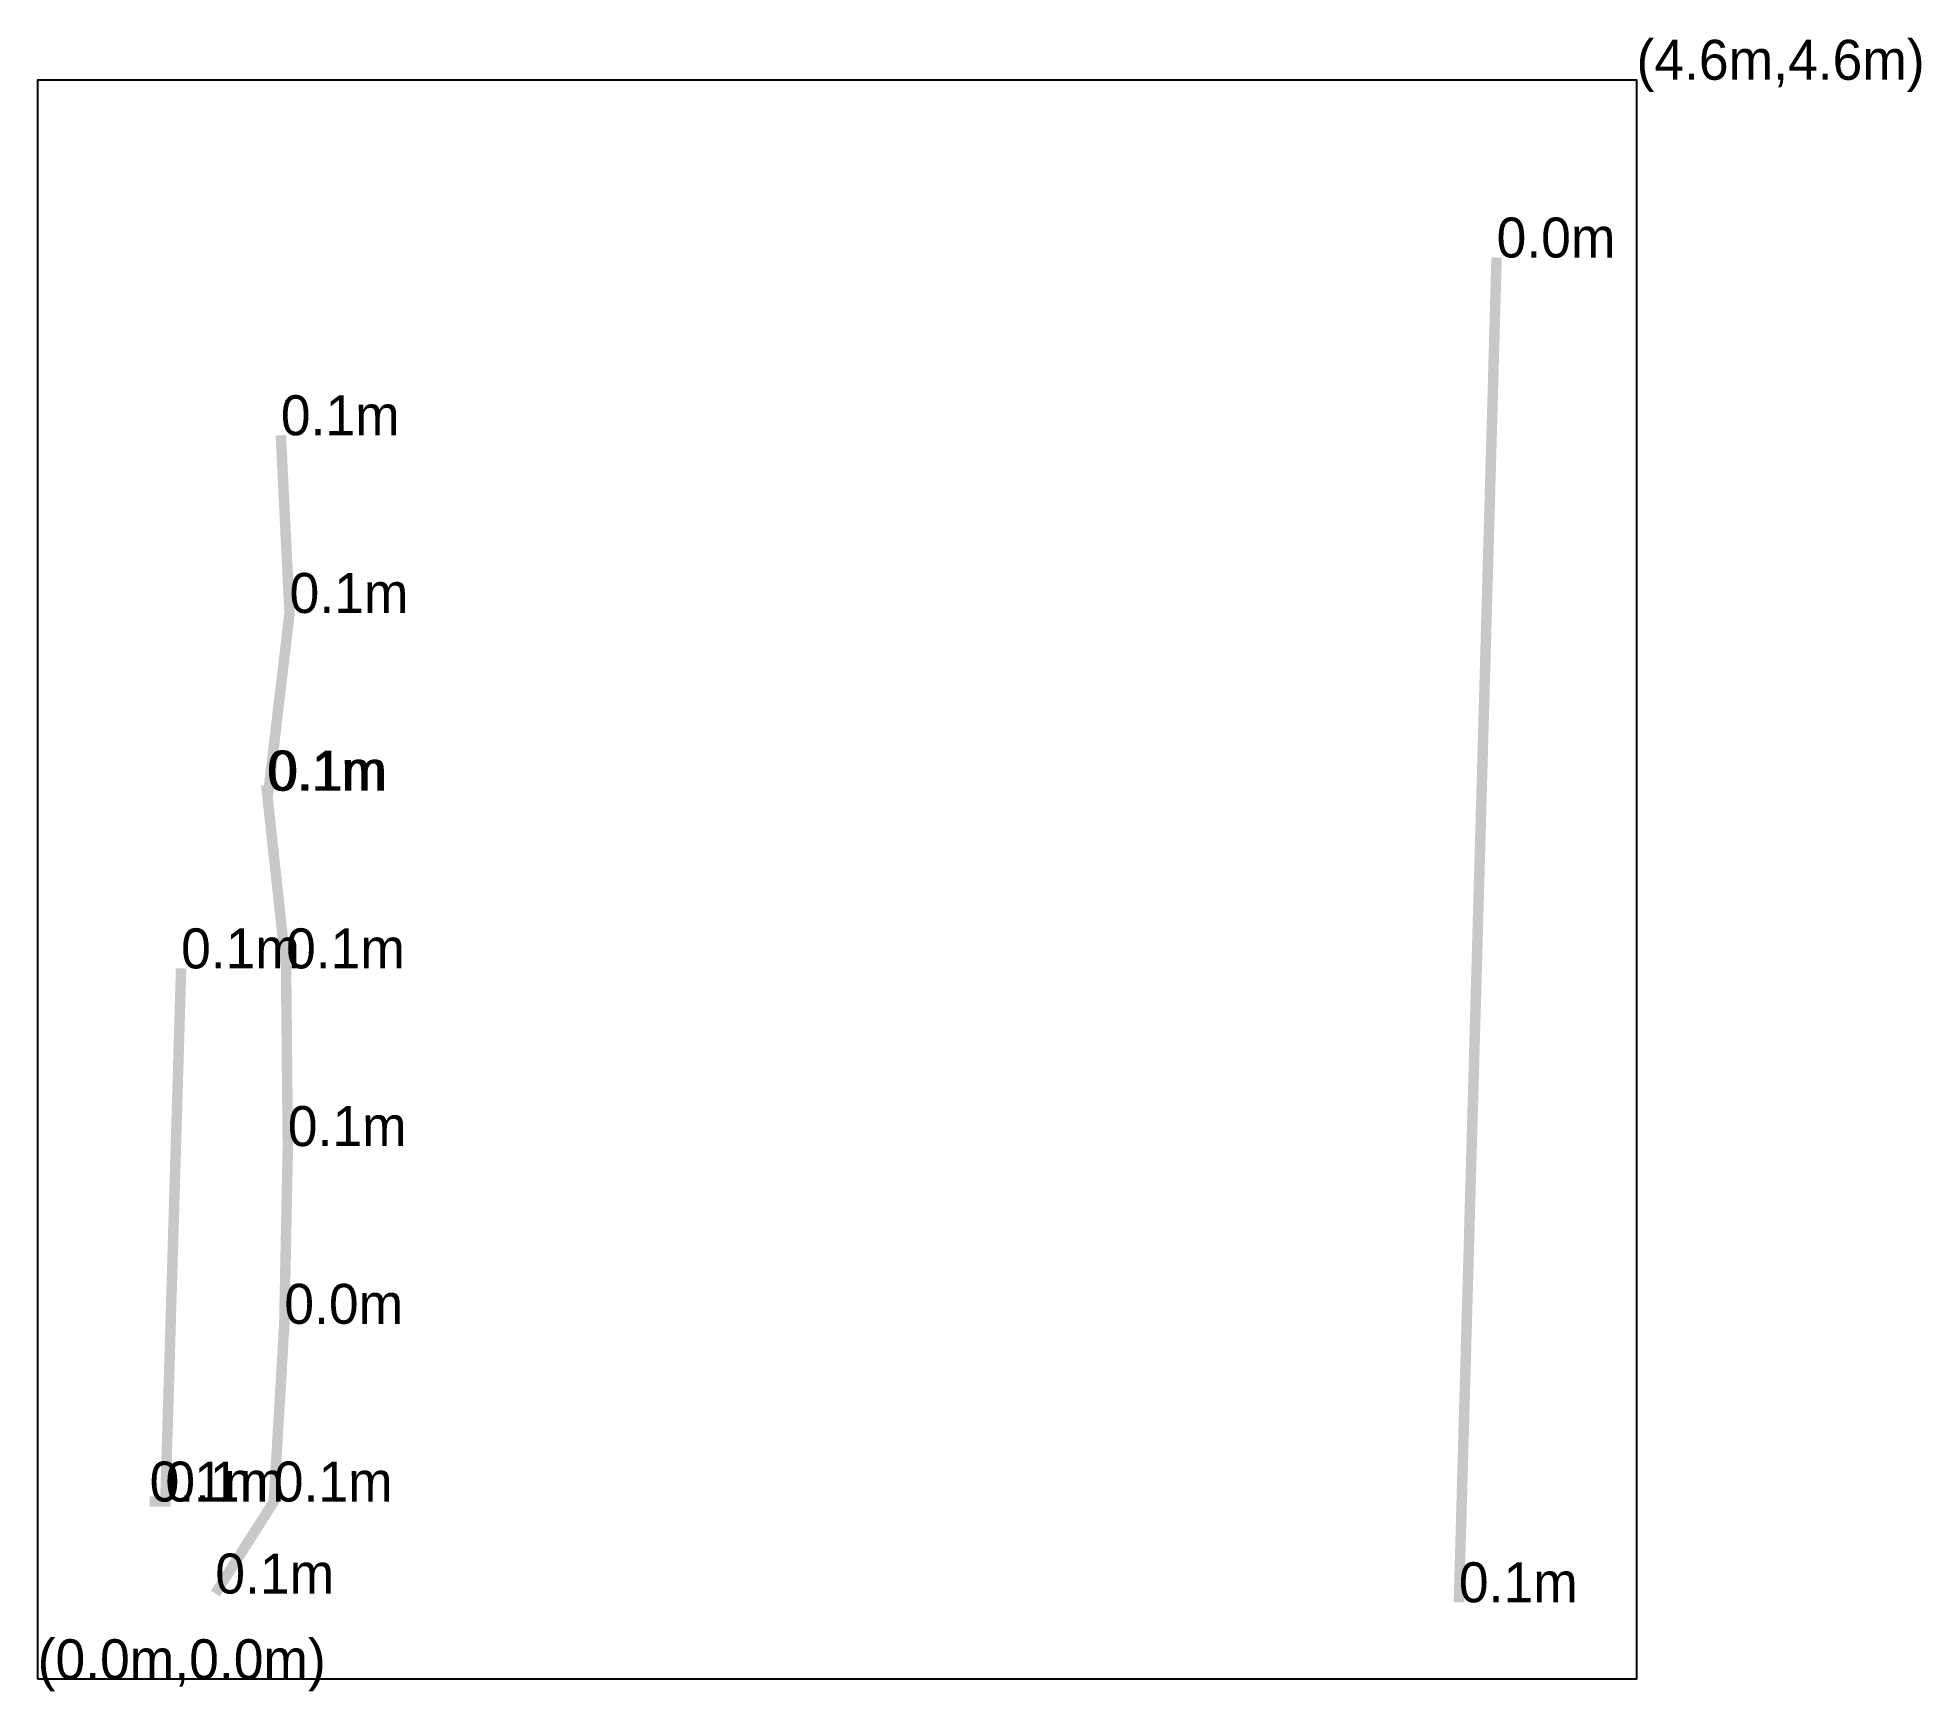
# Model space of a CAD drawing. Header units: metres. Extents: x 0 to 5.38, y -0.03 to 4.69.
import ezdxf

# ---------------------------------------------------------------- set-up
doc = ezdxf.new("R2010")
doc.units = ezdxf.units.M

msp = doc.modelspace()

# ---------------------------------------------------------------- linework, layer by layer
at = {"layer": 'FRAME'}
msp.add_lwpolyline([(0, 0), (0, 4.57), (4.57, 4.57), (4.57, 0)], close=True, dxfattribs=at)
at = {"layer": 'FRAME', "color": 230, "const_width": 0.03}
for points in [[(4.17, 4.062222), (4.062222, 0.22)], [(0.507778, 0.245), (0.675, 0.507778), (0.705, 1.015556), (0.715, 1.523333), (0.71, 2.031111), (0.655, 2.538889), (0.66, 2.538889), (0.72, 3.046667), (0.695, 3.554445)], [(0.32, 0.507778), (0.365, 0.507778), (0.41, 2.031111)]]:
    msp.add_lwpolyline(points, dxfattribs=at)

# ---------------------------------------------------------------- texts
at = {"layer": 'FRAME', "color": 2}
for s, p in [('(4.6m,4.6m)', (4.57, 4.57)), ('0.0m', (4.17, 4.062222)), ('0.1m', (0.695, 3.554445)), ('0.1m', (0.72, 3.046667)), ('0.1m', (0.655, 2.538889)), ('0.1m', (0.66, 2.538889)), ('0.1m', (0.41, 2.031111)), ('0.1m', (0.71, 2.031111)), ('0.1m', (0.715, 1.523333)), ('0.0m', (0.705, 1.015556)), ('0.1m', (0.32, 0.507778)), ('0.1m', (0.365, 0.507778)), ('0.1m', (0.675, 0.507778)), ('0.1m', (0.507778, 0.245)), ('0.1m', (4.062222, 0.22)), ('(0.0m,0.0m)', (0, 0))]:
    msp.add_text(s, height=0.11425, dxfattribs=at).set_placement(p)

doc.saveas('drawing.dxf')
